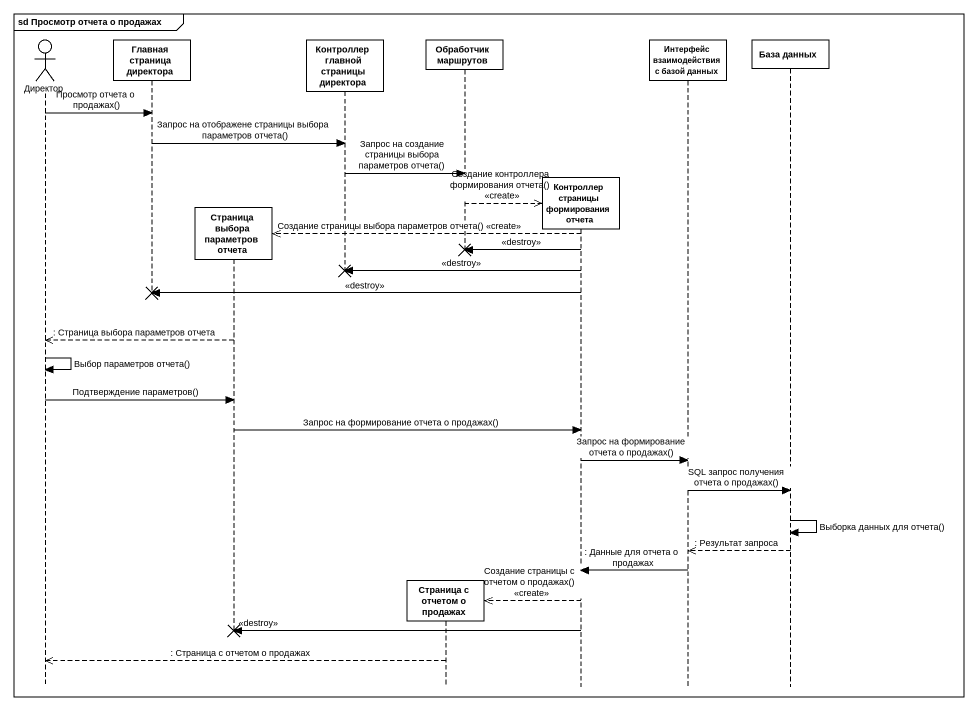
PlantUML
@startuml
mainframe sd Просмотр отчета о продажах
hide footbox
actor Директор
participant "Главная страница директора" as Главная_страница_директора
participant "Страница выбора параметров отчета" as Страница_выбора_параметров
participant "Контроллер главной страницы директора" as Контроллер_главной_страницы
participant "Страница с отчетом о продажах" as Страница_с_отчетом_о
participant "Обработчик маршрутов" as Обработчик_маршрутов
participant "Контроллер страницы формирования отчета" as Контроллер_страницы
participant "Интерфейс взаимодействия с базой данных" as Интерфейс_взаимодействия_с
participant "База данных" as База_данных

Директор -> Главная_страница_директора : Просмотр отчета о продажах()
Главная_страница_директора -> Контроллер_главной_страницы : Запрос на отображене страницы выбора параметров отчета()
Контроллер_главной_страницы -> Обработчик_маршрутов : Запрос на создание страницы выбора параметров отчета()
Обработчик_маршрутов -->> Контроллер_страницы ** : Создание контроллера формирования отчета() <<create>>
Контроллер_страницы -->> Страница_выбора_параметров ** : Создание страницы выбора параметров отчета() <<create>>
Контроллер_страницы -> Обработчик_маршрутов !! : <<destroy>>
Контроллер_страницы -> Контроллер_главной_страницы !! : <<destroy>>
Контроллер_страницы -> Главная_страница_директора !! : <<destroy>>
Страница_выбора_параметров -->> Директор : : Страница выбора параметров отчета
Директор -> Директор : Выбор параметров отчета()
Директор -> Страница_выбора_параметров : Подтверждение параметров()
Страница_выбора_параметров -> Контроллер_страницы : Запрос на формирование отчета о продажах()
Контроллер_страницы -> Интерфейс_взаимодействия_с : Запрос на формирование отчета о продажах()
Интерфейс_взаимодействия_с -> База_данных : SQL запрос получения отчета о продажах()
База_данных -> База_данных : Выборка данных для отчета()
База_данных -->> Интерфейс_взаимодействия_с : : Результат запроса
Интерфейс_взаимодействия_с -> Контроллер_страницы : : Данные для отчета о продажах
Контроллер_страницы -->> Страница_с_отчетом_о ** : Создание страницы с отчетом о продажах() <<create>>
Контроллер_страницы -> Страница_выбора_параметров !! : <<destroy>>
Страница_с_отчетом_о -->> Директор : : Страница с отчетом о продажах
@enduml
